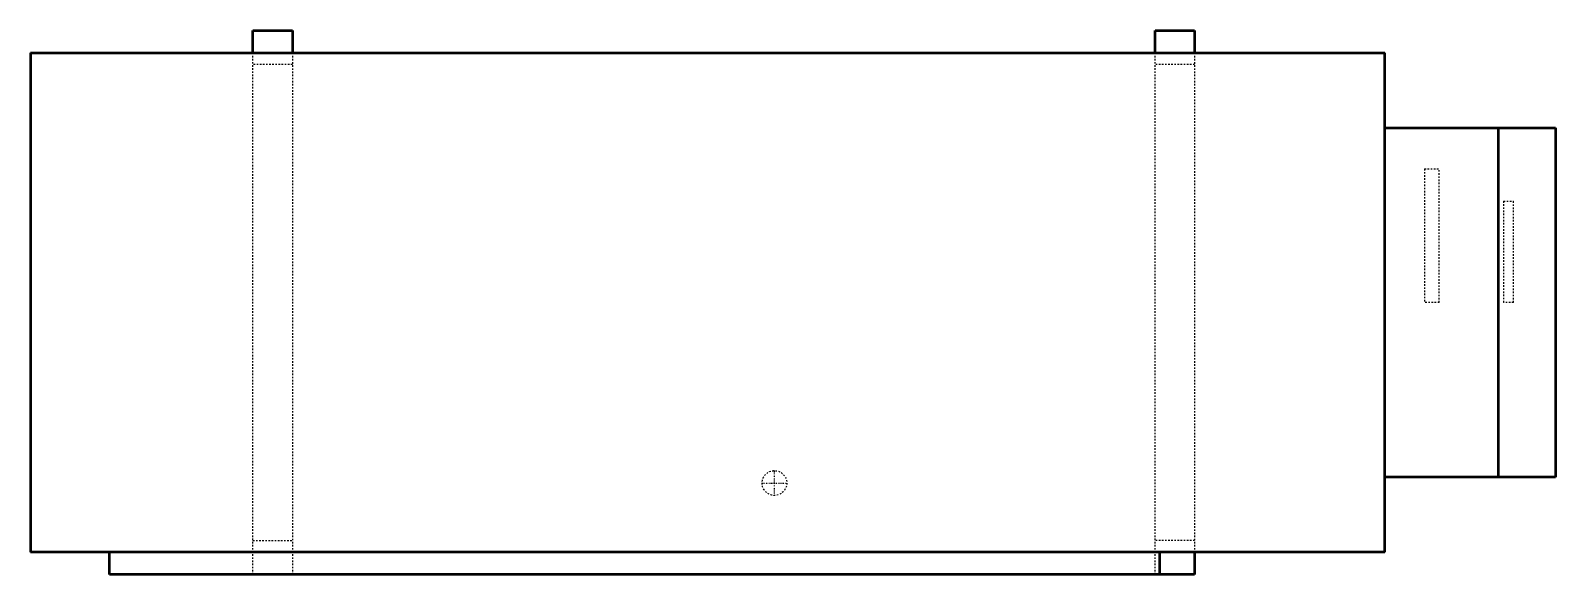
# Model space of a CAD drawing. Header units: millimetres. Extents: x -490 to 490, y -175 to 175.
import ezdxf

# ---------------------------------------------------------------- set-up
doc = ezdxf.new("R2010")
doc.units = ezdxf.units.MM
doc.linetypes.add('Center', pattern=[1.5, 0.45, -0.5, 0.05, -0.5])
doc.linetypes.add('Dashed', pattern=[2, 1, -1])
for name, color, linetype, lineweight in [('AM_0', 7, 'Continuous', 50), ('AM_7', 7, 'Center', 25), ('AM_9', 6, 'Dashed', 25)]:
    doc.layers.add(name, color=color, linetype=linetype, lineweight=lineweight)

# ---------------------------------------------------------------- blocks, each defined once
blk = doc.blocks.new('1_2MXM18AVJU9_PART10_0_in_2MXM18AVJU9_4')
at = {"layer": 'AM_0'}
for p, q in [((-489.74375, 160.3375), (380.20625, 160.3375)), ((-489.74375, 160.3375), (-489.74375, -160.3375)), ((380.20625, -160.3375), (380.20625, 160.3375)), ((380.20625, -160.3375), (-489.74375, -160.3375))]:
    blk.add_line(p, q, dxfattribs=at)
blk = doc.blocks.new('2_2MXM18AVJU9_PART9_0_in_2MXM18AVJU9_4')
at = {"layer": 'AM_0'}
for p, q in [((380.20625, 112.23625), (489.74375, 112.23625)), ((453.23125, -112.23625), (453.23125, 112.23625)), ((489.74375, 112.23625), (489.74375, -112.23625)), ((489.74375, -112.23625), (380.20625, -112.23625))]:
    blk.add_line(p, q, dxfattribs=at)
blk = doc.blocks.new('3_2MXM18AVJU9_PART8_0_in_2MXM18AVJU9_4')
at = {"layer": 'AM_0'}
for p, q in [((-438.94375, -174.625), (-438.94375, -160.3375)), ((235.42625, -160.3375), (235.42625, -174.625)), ((235.42625, -174.625), (-438.94375, -174.625))]:
    blk.add_line(p, q, dxfattribs=at)
blk = doc.blocks.new('4_2MXM18AVJU9_PART7_0_in_2MXM18AVJU9_4')
at = {"layer": 'AM_0'}
for p, q in [((-346.86875, 174.625), (-321.46875, 174.625)), ((-346.86875, 160.3375), (-346.86875, 174.625)), ((-321.46875, 174.625), (-321.46875, 160.3375))]:
    blk.add_line(p, q, dxfattribs=at)
at = {"layer": 'AM_9'}
for p, q in [((-346.86875, -174.625), (-346.86875, 160.3375)), ((-321.46875, 160.3375), (-321.46875, -174.625)), ((-321.46875, 152.796875), (-346.86875, 152.796875)), ((-346.86875, -152.796875), (-321.46875, -152.796875))]:
    blk.add_line(p, q, dxfattribs=at)
blk = doc.blocks.new('5_2MXM18AVJU9_PART6_0_in_2MXM18AVJU9_4')
at = {"layer": 'AM_0'}
for p, q in [((232.56875, 160.3375), (232.56875, 174.625)), ((232.56875, 174.625), (257.96875, 174.625)), ((257.96875, 174.625), (257.96875, 160.3375)), ((257.96875, -160.3375), (257.96875, -174.625)), ((257.96875, -174.625), (235.42625, -174.625))]:
    blk.add_line(p, q, dxfattribs=at)
at = {"layer": 'AM_9'}
for p, q in [((232.56875, -174.625), (232.56875, 160.3375)), ((257.96875, 160.3375), (257.96875, -160.3375)), ((257.96875, 152.796875), (232.56875, 152.796875)), ((257.96875, -152.796875), (232.56875, -152.796875))]:
    blk.add_line(p, q, dxfattribs=at)
blk = doc.blocks.new('6_2MXM18AVJU9_PART5_0_in_2MXM18AVJU9_4')
at = {"layer": 'AM_7'}
for p, q in [((-11.90625, -124.221875), (-11.90625, -107.553125)), ((-20.240625, -115.8875), (-3.571875, -115.8875))]:
    blk.add_line(p, q, dxfattribs=at)
at = {"layer": 'AM_9'}
blk.add_circle((-11.90625, -115.8875), 7.9375, dxfattribs=at)
blk = doc.blocks.new('7_2MXM18AVJU9_PART3_0_in_2MXM18AVJU9_4')
at = {"layer": 'AM_9'}
for p, q in [((456.40625, 65.0875), (462.75625, 65.0875)), ((456.40625, 65.0875), (456.40625, 0)), ((462.75625, 0), (462.75625, 65.0875)), ((462.75625, 0), (456.40625, 0))]:
    blk.add_line(p, q, dxfattribs=at)
blk = doc.blocks.new('8_2MXM18AVJU9_PART1_0_in_2MXM18AVJU9_4')
at = {"layer": 'AM_9'}
for p, q in [((405.60625, 85.725), (415.13125, 85.725)), ((405.60625, 85.725), (405.60625, 0)), ((415.13125, 0), (415.13125, 85.725)), ((415.13125, 0), (405.60625, 0))]:
    blk.add_line(p, q, dxfattribs=at)

msp = doc.modelspace()

# ---------------------------------------------------------------- block references
for name in ['4_2MXM18AVJU9_PART7_0_in_2MXM18AVJU9_4', '5_2MXM18AVJU9_PART6_0_in_2MXM18AVJU9_4', '1_2MXM18AVJU9_PART10_0_in_2MXM18AVJU9_4', '2_2MXM18AVJU9_PART9_0_in_2MXM18AVJU9_4', '8_2MXM18AVJU9_PART1_0_in_2MXM18AVJU9_4', '7_2MXM18AVJU9_PART3_0_in_2MXM18AVJU9_4', '6_2MXM18AVJU9_PART5_0_in_2MXM18AVJU9_4', '3_2MXM18AVJU9_PART8_0_in_2MXM18AVJU9_4']:
    msp.add_blockref(name, (0, 0))

doc.saveas('drawing.dxf')
